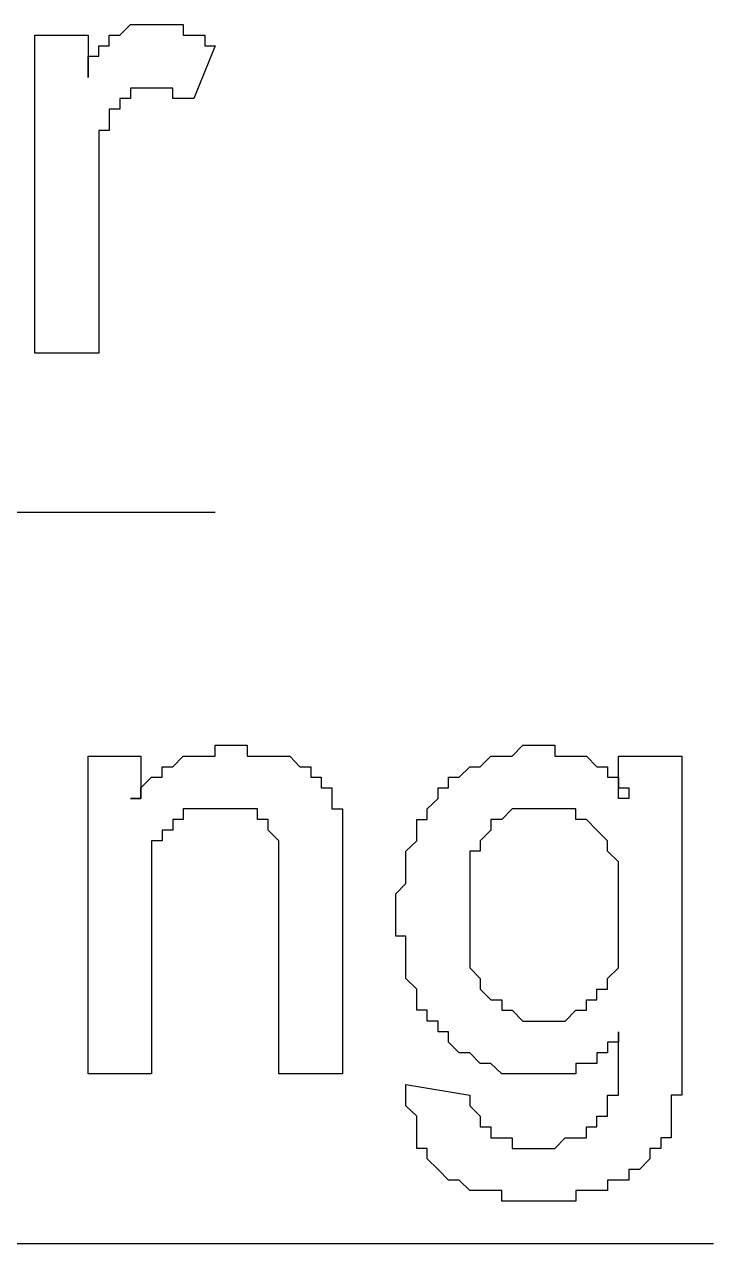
# Model space of a CAD drawing. Header units: inches. Extents: x -628 to 1537, y -1730 to 336.
# Drawn here: x 851.87 to 869.08, y -745.77 to -715.31 of the extents above; entities that cross this region are included whole.
import ezdxf

# ---------------------------------------------------------------- set-up
doc = ezdxf.new("R2010")
doc.units = ezdxf.units.IN
doc.layers.get('0').update_dxf_attribs({"linetype": 'CONTINUOUS'})

msp = doc.modelspace()

# ---------------------------------------------------------------- linework, layer by layer
at = {"color": 6}
for p, q in [((854.251, -715.576), (854.514, -715.309)), ((854.514, -715.309), (854.514, -715.309)), ((854.514, -715.309), (854.777, -715.309)), ((854.777, -715.309), (854.777, -715.309)), ((854.777, -715.309), (854.777, -715.309)), ((854.777, -715.309), (855.04, -715.309)), ((855.04, -715.309), (855.04, -715.309)), ((855.04, -715.309), (855.309, -715.309)), ((855.309, -715.309), (855.309, -715.309)), ((855.309, -715.309), (855.578, -715.309)), ((855.578, -715.309), (855.578, -715.309)), ((855.578, -715.309), (855.834, -715.309)), ((855.834, -715.309), (855.834, -715.576)), ((852.131, -723.525), (852.131, -715.576)), ((852.131, -715.576), (853.457, -715.576)), ((853.457, -715.576), (853.457, -716.637)), ((853.982, -715.843), (853.982, -715.576)), ((853.982, -715.576), (854.251, -715.576)), ((854.251, -715.576), (854.251, -715.576)), ((855.834, -715.576), (856.103, -715.576)), ((856.103, -715.576), (856.103, -715.576)), ((856.103, -715.576), (856.372, -715.576)), ((856.372, -715.576), (856.372, -715.843)), ((853.726, -716.101), (853.726, -715.843)), ((853.726, -715.843), (853.982, -715.843)), ((853.982, -715.843), (853.982, -715.843)), ((856.629, -715.843), (856.103, -717.162)), ((856.372, -715.843), (856.629, -715.843)), ((856.629, -715.843), (856.629, -715.843)), ((853.457, -716.37), (853.457, -716.101)), ((853.457, -716.101), (853.726, -716.101)), ((853.457, -716.637), (853.457, -716.37)), ((853.457, -716.37), (853.457, -716.37)), ((853.457, -716.637), (853.457, -716.637)), ((854.777, -716.905), (854.514, -716.905)), ((854.514, -716.905), (854.514, -717.162)), ((855.04, -716.905), (854.777, -716.905)), ((854.777, -716.905), (854.777, -716.905)), ((855.309, -716.905), (855.04, -716.905)), ((855.04, -716.905), (855.04, -716.905)), ((855.04, -716.905), (855.04, -716.905)), ((855.578, -716.905), (855.309, -716.905)), ((855.309, -716.905), (855.309, -716.905)), ((855.578, -717.162), (855.578, -716.905)), ((854.514, -717.162), (854.251, -717.162)), ((854.251, -717.162), (854.251, -717.162)), ((854.251, -717.162), (854.251, -717.429)), ((856.103, -717.162), (855.578, -717.162)), ((854.251, -717.429), (853.982, -717.429)), ((853.982, -717.429), (853.982, -717.429)), ((853.982, -717.429), (853.982, -717.697)), ((853.982, -717.697), (853.982, -717.697)), ((853.982, -717.697), (853.982, -717.956)), ((853.982, -717.956), (853.726, -717.956)), ((853.726, -717.956), (853.726, -718.223)), ((853.726, -718.223), (853.726, -718.223)), ((853.726, -718.223), (853.726, -718.49)), ((853.726, -718.49), (853.726, -718.49)), ((853.726, -718.49), (853.726, -718.758)), ((853.726, -718.758), (853.726, -719.016)), ((853.726, -719.016), (853.726, -719.016)), ((853.726, -719.016), (853.726, -719.283)), ((853.726, -719.283), (853.726, -723.525)), ((853.726, -723.525), (852.131, -723.525)), ((826.706, -727.491), (856.629, -727.491)), ((856.629, -733.586), (856.629, -733.318)), ((856.629, -733.318), (856.898, -733.318)), ((856.898, -733.318), (857.16, -733.318)), ((857.16, -733.318), (857.16, -733.318)), ((857.16, -733.318), (857.16, -733.318)), ((857.16, -733.318), (857.429, -733.318)), ((857.429, -733.318), (857.429, -733.586)), ((864.048, -733.586), (864.311, -733.318)), ((864.311, -733.318), (864.311, -733.318)), ((864.311, -733.318), (864.58, -733.318)), ((864.58, -733.318), (864.843, -733.318)), ((864.843, -733.318), (864.843, -733.318)), ((864.843, -733.318), (865.112, -733.318)), ((865.112, -733.318), (865.112, -733.586)), ((853.457, -741.525), (853.457, -733.586)), ((853.457, -733.586), (854.777, -733.586)), ((854.777, -733.586), (854.777, -734.646)), ((855.578, -733.853), (855.834, -733.586)), ((855.834, -733.586), (855.834, -733.586)), ((855.834, -733.586), (856.103, -733.586)), ((856.103, -733.586), (856.103, -733.586)), ((856.103, -733.586), (856.372, -733.586)), ((856.372, -733.586), (856.372, -733.586)), ((856.372, -733.586), (856.629, -733.586)), ((857.429, -733.586), (857.692, -733.586)), ((857.692, -733.586), (857.955, -733.586)), ((857.955, -733.586), (857.955, -733.586)), ((857.955, -733.586), (858.224, -733.586)), ((858.224, -733.586), (858.224, -733.586)), ((858.224, -733.586), (858.493, -733.586)), ((858.493, -733.586), (858.493, -733.586)), ((858.493, -733.586), (858.749, -733.853)), ((863.248, -733.853), (863.517, -733.586)), ((863.517, -733.586), (863.517, -733.586)), ((863.517, -733.586), (863.786, -733.586)), ((863.786, -733.586), (863.786, -733.586)), ((863.786, -733.586), (864.048, -733.586)), ((864.048, -733.586), (864.048, -733.586)), ((865.112, -733.586), (865.368, -733.586)), ((865.368, -733.586), (865.368, -733.586)), ((865.368, -733.586), (865.637, -733.586)), ((865.637, -733.586), (865.637, -733.586)), ((865.637, -733.586), (865.906, -733.586)), ((865.906, -733.586), (865.906, -733.586)), ((865.906, -733.586), (866.163, -733.853)), ((866.701, -734.646), (866.701, -733.586)), ((866.701, -733.586), (868.284, -733.586)), ((868.284, -733.586), (868.284, -740.474)), ((855.309, -734.111), (855.309, -733.853)), ((855.309, -733.853), (855.578, -733.853)), ((855.578, -733.853), (855.578, -733.853)), ((855.578, -733.853), (855.578, -733.853)), ((858.749, -733.853), (858.749, -733.853)), ((858.749, -733.853), (859.018, -733.853)), ((859.018, -733.853), (859.018, -734.111)), ((862.722, -734.111), (862.991, -733.853)), ((862.991, -733.853), (862.991, -733.853)), ((862.991, -733.853), (863.248, -733.853)), ((863.248, -733.853), (863.248, -733.853)), ((866.163, -733.853), (866.163, -733.853)), ((866.163, -733.853), (866.432, -733.853)), ((866.432, -733.853), (866.432, -734.111)), ((854.777, -734.379), (855.04, -734.111)), ((855.04, -734.111), (855.04, -734.111)), ((855.04, -734.111), (855.309, -734.111)), ((859.018, -734.111), (859.018, -734.111)), ((859.018, -734.111), (859.281, -734.111)), ((859.281, -734.111), (859.281, -734.379)), ((862.459, -734.379), (862.459, -734.111)), ((862.459, -734.111), (862.722, -734.111)), ((862.722, -734.111), (862.722, -734.111)), ((866.432, -734.111), (866.701, -734.111)), ((866.701, -734.111), (866.701, -734.111)), ((866.701, -734.111), (866.701, -734.379)), ((854.777, -734.646), (854.514, -734.646)), ((854.514, -734.646), (854.777, -734.646)), ((854.777, -734.646), (854.777, -734.379)), ((854.777, -734.379), (854.777, -734.379)), ((859.281, -734.379), (859.281, -734.379)), ((859.281, -734.379), (859.544, -734.379)), ((859.544, -734.379), (859.544, -734.646)), ((859.544, -734.646), (859.544, -734.646)), ((859.544, -734.646), (859.544, -734.905)), ((861.928, -734.905), (862.197, -734.646)), ((862.197, -734.646), (862.197, -734.379)), ((862.197, -734.379), (862.459, -734.379)), ((862.197, -734.646), (862.197, -734.646)), ((862.459, -734.379), (862.459, -734.379)), ((866.701, -734.379), (866.964, -734.379)), ((866.964, -734.646), (866.701, -734.646)), ((866.964, -734.379), (866.964, -734.646)), ((856.103, -734.905), (855.834, -734.905)), ((855.834, -734.905), (855.834, -735.172)), ((856.372, -734.905), (856.103, -734.905)), ((856.629, -734.905), (856.372, -734.905)), ((856.372, -734.905), (856.372, -734.905)), ((856.898, -734.905), (856.629, -734.905)), ((856.629, -734.905), (856.629, -734.905)), ((857.16, -734.905), (856.898, -734.905)), ((856.898, -734.905), (856.898, -734.905)), ((857.429, -734.905), (857.16, -734.905)), ((857.692, -734.905), (857.429, -734.905)), ((857.429, -734.905), (857.429, -734.905)), ((857.692, -735.172), (857.692, -734.905)), ((859.544, -734.905), (859.813, -734.905)), ((859.813, -734.905), (859.813, -735.172)), ((861.928, -735.172), (861.928, -734.905)), ((861.928, -734.905), (861.928, -734.905)), ((864.048, -734.905), (863.786, -735.172)), ((864.311, -734.905), (864.048, -734.905)), ((864.048, -734.905), (864.048, -734.905)), ((864.58, -734.905), (864.311, -734.905)), ((864.311, -734.905), (864.311, -734.905)), ((864.843, -734.905), (864.58, -734.905)), ((864.58, -734.905), (864.58, -734.905)), ((865.112, -734.905), (864.843, -734.905)), ((864.843, -734.905), (864.843, -734.905)), ((864.843, -734.905), (864.843, -734.905)), ((865.368, -734.905), (865.112, -734.905)), ((865.637, -734.905), (865.368, -734.905)), ((865.368, -734.905), (865.368, -734.905)), ((865.637, -735.172), (865.637, -734.905)), ((865.637, -734.905), (865.637, -734.905)), ((855.834, -735.172), (855.578, -735.172)), ((855.578, -735.172), (855.578, -735.172)), ((855.578, -735.172), (855.578, -735.439)), ((855.834, -735.172), (855.834, -735.172)), ((857.955, -735.172), (857.692, -735.172)), ((857.692, -735.172), (857.692, -735.172)), ((857.955, -735.439), (857.955, -735.172)), ((857.955, -735.172), (857.955, -735.172)), ((859.813, -735.172), (859.813, -735.172)), ((859.813, -735.172), (859.813, -735.439)), ((861.665, -735.439), (861.665, -735.172)), ((861.665, -735.172), (861.928, -735.172)), ((863.786, -735.172), (863.517, -735.172)), ((863.517, -735.172), (863.517, -735.439)), ((863.786, -735.172), (863.786, -735.172)), ((865.906, -735.172), (865.637, -735.172)), ((866.163, -735.439), (865.906, -735.172)), ((865.906, -735.172), (865.906, -735.172)), ((855.578, -735.439), (855.309, -735.439)), ((855.309, -735.439), (855.309, -735.706)), ((858.224, -735.706), (857.955, -735.439)), ((857.955, -735.439), (857.955, -735.439)), ((859.813, -735.439), (859.813, -735.439)), ((859.813, -735.439), (859.813, -735.706)), ((861.665, -735.706), (861.665, -735.439)), ((861.665, -735.439), (861.665, -735.439)), ((863.517, -735.439), (863.248, -735.706)), ((863.517, -735.439), (863.517, -735.439)), ((863.517, -735.439), (863.517, -735.439)), ((866.432, -735.706), (866.163, -735.439)), ((866.163, -735.439), (866.163, -735.439)), ((866.163, -735.439), (866.163, -735.439)), ((855.309, -735.706), (855.04, -735.706)), ((855.04, -735.706), (855.04, -735.965)), ((855.309, -735.706), (855.309, -735.706)), ((858.224, -741.525), (858.224, -735.706)), ((859.813, -735.706), (859.813, -735.706)), ((859.813, -735.706), (859.813, -735.965)), ((861.396, -735.965), (861.665, -735.706)), ((861.665, -735.706), (861.665, -735.706)), ((863.248, -735.706), (863.248, -735.706)), ((863.248, -735.706), (863.248, -735.706)), ((863.248, -735.706), (863.248, -735.965)), ((866.432, -735.965), (866.432, -735.706)), ((866.432, -735.706), (866.432, -735.706)), ((866.432, -735.706), (866.432, -735.706)), ((855.04, -735.965), (855.04, -735.965)), ((855.04, -735.965), (855.04, -736.232)), ((859.813, -735.965), (859.813, -735.965)), ((859.813, -735.965), (859.813, -736.232)), ((861.396, -736.232), (861.396, -735.965)), ((861.396, -735.965), (861.396, -735.965)), ((863.248, -735.965), (862.991, -735.965)), ((862.991, -735.965), (862.991, -736.232)), ((866.701, -736.232), (866.432, -735.965)), ((866.432, -735.965), (866.432, -735.965)), ((855.04, -736.232), (855.04, -736.232)), ((855.04, -736.232), (855.04, -736.499)), ((859.813, -736.232), (859.813, -736.232)), ((859.813, -736.232), (859.813, -736.499)), ((861.396, -736.499), (861.396, -736.232)), ((861.396, -736.232), (861.396, -736.232)), ((862.991, -736.232), (862.991, -736.232)), ((862.991, -736.232), (862.991, -736.499)), ((866.701, -736.499), (866.701, -736.232)), ((866.701, -736.232), (866.701, -736.232)), ((855.04, -736.499), (855.04, -736.499)), ((855.04, -736.499), (855.04, -736.767)), ((855.04, -736.767), (855.04, -737.025)), ((859.813, -736.499), (859.813, -736.767)), ((859.813, -736.767), (859.813, -736.767)), ((859.813, -736.767), (859.813, -741.525)), ((861.139, -737.025), (861.396, -736.767)), ((861.396, -736.767), (861.396, -736.499)), ((861.396, -736.499), (861.396, -736.499)), ((861.396, -736.767), (861.396, -736.767)), ((862.991, -736.499), (862.991, -736.499)), ((862.991, -736.499), (862.991, -736.767)), ((862.991, -736.767), (862.991, -737.025)), ((866.701, -736.767), (866.701, -736.499)), ((866.701, -737.025), (866.701, -736.767)), ((866.701, -736.767), (866.701, -736.767)), ((855.04, -737.025), (855.04, -737.025)), ((855.04, -737.025), (855.04, -737.293)), ((861.139, -737.293), (861.139, -737.025)), ((862.991, -737.025), (862.991, -737.025)), ((862.991, -737.025), (862.991, -737.293)), ((866.701, -737.293), (866.701, -737.025)), ((866.701, -737.025), (866.701, -737.025)), ((855.04, -737.293), (855.04, -741.525)), ((861.139, -737.56), (861.139, -737.293)), ((861.139, -737.293), (861.139, -737.293)), ((862.991, -737.293), (862.991, -737.56)), ((866.701, -737.56), (866.701, -737.293)), ((861.139, -737.819), (861.139, -737.56)), ((861.139, -737.56), (861.139, -737.56)), ((862.991, -737.56), (862.991, -737.56)), ((862.991, -737.56), (862.991, -737.819)), ((866.701, -737.819), (866.701, -737.56)), ((866.701, -737.56), (866.701, -737.56)), ((861.139, -738.086), (861.139, -737.819)), ((862.991, -737.819), (862.991, -738.086)), ((866.701, -738.086), (866.701, -737.819)), ((866.701, -737.819), (866.701, -737.819)), ((861.396, -738.086), (861.139, -738.086)), ((861.396, -738.353), (861.396, -738.086)), ((862.991, -738.086), (862.991, -738.086)), ((862.991, -738.086), (862.991, -738.353)), ((866.701, -738.353), (866.701, -738.086)), ((861.396, -738.621), (861.396, -738.353)), ((861.396, -738.353), (861.396, -738.353)), ((862.991, -738.353), (862.991, -738.353)), ((862.991, -738.353), (862.991, -738.621)), ((866.701, -738.621), (866.701, -738.353)), ((866.701, -738.353), (866.701, -738.353)), ((861.396, -738.879), (861.396, -738.621)), ((861.396, -738.621), (861.396, -738.621)), ((861.396, -739.146), (861.396, -738.879)), ((862.991, -738.621), (862.991, -738.879)), ((862.991, -738.879), (862.991, -738.879)), ((862.991, -738.879), (863.248, -739.146)), ((866.432, -739.146), (866.701, -738.879)), ((866.701, -738.879), (866.701, -738.621)), ((866.701, -738.621), (866.701, -738.621)), ((866.701, -738.879), (866.701, -738.879)), ((861.665, -739.413), (861.396, -739.146)), ((861.396, -739.146), (861.396, -739.146)), ((863.248, -739.146), (863.248, -739.146)), ((863.248, -739.146), (863.248, -739.146)), ((863.248, -739.146), (863.248, -739.413)), ((866.432, -739.413), (866.432, -739.146)), ((866.432, -739.146), (866.432, -739.146)), ((861.665, -739.68), (861.665, -739.413)), ((861.665, -739.413), (861.665, -739.413)), ((863.248, -739.413), (863.248, -739.413)), ((863.248, -739.413), (863.517, -739.68)), ((866.163, -739.68), (866.163, -739.413)), ((866.163, -739.413), (866.432, -739.413)), ((866.432, -739.413), (866.432, -739.413)), ((861.665, -739.939), (861.665, -739.68)), ((861.665, -739.68), (861.665, -739.68)), ((863.517, -739.68), (863.517, -739.68)), ((863.517, -739.68), (863.517, -739.68)), ((863.517, -739.68), (863.786, -739.68)), ((863.786, -739.68), (863.786, -739.939)), ((865.906, -739.939), (865.906, -739.68)), ((865.906, -739.68), (866.163, -739.68)), ((866.163, -739.68), (866.163, -739.68)), ((861.928, -739.939), (861.665, -739.939)), ((861.928, -740.207), (861.928, -739.939)), ((861.928, -739.939), (861.928, -739.939)), ((863.786, -739.939), (863.786, -739.939)), ((863.786, -739.939), (864.048, -739.939)), ((864.048, -739.939), (864.048, -739.939)), ((864.048, -739.939), (864.311, -740.207)), ((865.368, -740.207), (865.637, -739.939)), ((865.637, -739.939), (865.637, -739.939)), ((865.637, -739.939), (865.637, -739.939)), ((865.637, -739.939), (865.906, -739.939)), ((862.197, -740.207), (861.928, -740.207)), ((862.197, -740.474), (862.197, -740.207)), ((864.311, -740.207), (864.311, -740.207)), ((864.311, -740.207), (864.58, -740.207)), ((864.58, -740.207), (864.58, -740.207)), ((864.58, -740.207), (864.843, -740.207)), ((864.843, -740.207), (864.843, -740.207)), ((864.843, -740.207), (865.368, -740.207)), ((864.843, -740.207), (864.843, -740.207)), ((865.368, -740.207), (865.368, -740.207)), ((862.459, -740.474), (862.197, -740.474)), ((862.197, -740.474), (862.197, -740.474)), ((862.459, -740.733), (862.459, -740.474)), ((862.722, -741), (862.459, -740.733)), ((862.459, -740.733), (862.459, -740.733)), ((866.701, -740.733), (866.432, -740.733)), ((866.432, -740.733), (866.432, -741)), ((866.701, -740.733), (866.701, -740.474)), ((866.701, -740.474), (866.701, -740.733)), ((866.701, -741), (866.701, -740.733)), ((866.701, -740.733), (866.701, -740.733)), ((868.284, -740.474), (868.284, -740.474)), ((868.284, -740.474), (868.284, -742.06)), ((862.991, -741), (862.722, -741)), ((862.722, -741), (862.722, -741)), ((863.248, -741.267), (862.991, -741)), ((862.991, -741), (862.991, -741)), ((866.432, -741), (866.163, -741)), ((866.163, -741), (866.163, -741.267)), ((866.432, -741), (866.432, -741)), ((866.701, -741.267), (866.701, -741)), ((863.517, -741.267), (863.248, -741.267)), ((863.248, -741.267), (863.248, -741.267)), ((863.248, -741.267), (863.248, -741.267)), ((863.786, -741.525), (863.517, -741.267)), ((865.906, -741.267), (865.637, -741.267)), ((865.637, -741.267), (865.637, -741.525)), ((866.163, -741.267), (865.906, -741.267)), ((865.906, -741.267), (865.906, -741.267)), ((866.701, -741.525), (866.701, -741.267)), ((866.701, -741.267), (866.701, -741.267)), ((855.04, -741.525), (853.457, -741.525)), ((859.813, -741.525), (858.224, -741.525)), ((864.048, -741.525), (863.786, -741.525)), ((863.786, -741.525), (863.786, -741.525)), ((864.311, -741.525), (864.048, -741.525)), ((864.048, -741.525), (864.048, -741.525)), ((864.58, -741.525), (864.311, -741.525)), ((864.311, -741.525), (864.311, -741.525)), ((864.843, -741.525), (864.58, -741.525)), ((864.58, -741.525), (864.58, -741.525)), ((864.58, -741.525), (864.58, -741.525)), ((865.112, -741.525), (864.843, -741.525)), ((865.368, -741.525), (865.112, -741.525)), ((865.112, -741.525), (865.112, -741.525)), ((865.637, -741.525), (865.368, -741.525)), ((865.368, -741.525), (865.368, -741.525)), ((866.701, -741.793), (866.701, -741.525)), ((866.701, -741.525), (866.701, -741.525)), ((861.396, -742.06), (861.396, -741.793)), ((861.396, -741.793), (862.991, -742.06)), ((866.701, -742.06), (866.701, -741.793)), ((866.701, -741.793), (866.701, -741.793)), ((861.396, -742.327), (861.396, -742.06)), ((862.991, -742.06), (862.991, -742.327)), ((866.432, -742.327), (866.432, -742.06)), ((866.432, -742.06), (866.432, -742.06)), ((866.432, -742.06), (866.701, -742.06)), ((868.284, -742.06), (868.015, -742.06)), ((868.015, -742.06), (868.015, -742.327)), ((861.665, -742.586), (861.396, -742.327)), ((861.396, -742.327), (861.396, -742.327)), ((862.991, -742.327), (862.991, -742.327)), ((862.991, -742.327), (863.248, -742.586)), ((866.432, -742.586), (866.432, -742.327)), ((868.015, -742.327), (868.015, -742.327)), ((868.015, -742.327), (868.015, -742.586)), ((861.665, -742.853), (861.665, -742.586)), ((861.665, -742.586), (861.665, -742.586)), ((861.665, -743.121), (861.665, -742.853)), ((863.248, -742.586), (863.248, -742.586)), ((863.248, -742.586), (863.248, -742.853)), ((863.248, -742.853), (863.517, -742.853)), ((863.517, -742.853), (863.517, -743.121)), ((865.906, -743.121), (865.906, -742.853)), ((865.906, -742.853), (866.163, -742.853)), ((866.163, -742.853), (866.163, -742.586)), ((866.163, -742.586), (866.432, -742.586)), ((866.163, -742.853), (866.163, -742.853)), ((866.432, -742.586), (866.432, -742.586)), ((868.015, -742.586), (868.015, -742.586)), ((868.015, -742.586), (868.015, -742.853)), ((868.015, -742.853), (868.015, -742.853)), ((868.015, -742.853), (868.015, -743.121)), ((861.665, -743.388), (861.665, -743.121)), ((861.665, -743.121), (861.665, -743.121)), ((863.517, -743.121), (863.517, -743.121)), ((863.517, -743.121), (863.517, -743.121)), ((863.517, -743.121), (863.786, -743.121)), ((863.786, -743.121), (863.786, -743.121)), ((863.786, -743.121), (864.048, -743.121)), ((864.048, -743.121), (864.048, -743.388)), ((865.112, -743.388), (865.368, -743.121)), ((865.368, -743.121), (865.368, -743.121)), ((865.368, -743.121), (865.637, -743.121)), ((865.637, -743.121), (865.637, -743.121)), ((865.637, -743.121), (865.906, -743.121)), ((868.015, -743.121), (867.758, -743.121)), ((867.758, -743.121), (867.758, -743.388)), ((861.928, -743.388), (861.665, -743.388)), ((861.928, -743.646), (861.928, -743.388)), ((861.928, -743.388), (861.928, -743.388)), ((864.048, -743.388), (864.311, -743.388)), ((864.311, -743.388), (864.58, -743.388)), ((864.58, -743.388), (864.58, -743.388)), ((864.58, -743.388), (864.58, -743.388)), ((864.58, -743.388), (864.843, -743.388)), ((864.843, -743.388), (865.112, -743.388)), ((865.112, -743.388), (865.112, -743.388)), ((867.758, -743.388), (867.489, -743.388)), ((867.489, -743.388), (867.489, -743.646)), ((867.758, -743.388), (867.758, -743.388)), ((862.197, -743.914), (861.928, -743.646)), ((861.928, -743.646), (861.928, -743.646)), ((867.489, -743.646), (867.226, -743.914)), ((867.489, -743.646), (867.489, -743.646)), ((862.459, -744.181), (862.197, -743.914)), ((862.197, -743.914), (862.197, -743.914)), ((862.197, -743.914), (862.197, -743.914)), ((867.226, -743.914), (866.964, -743.914)), ((866.964, -743.914), (866.964, -744.181)), ((867.226, -743.914), (867.226, -743.914)), ((862.722, -744.181), (862.459, -744.181)), ((862.459, -744.181), (862.459, -744.181)), ((862.991, -744.439), (862.722, -744.181)), ((862.722, -744.181), (862.722, -744.181)), ((866.701, -744.181), (866.432, -744.181)), ((866.432, -744.181), (866.432, -744.439)), ((866.964, -744.181), (866.701, -744.181)), ((866.701, -744.181), (866.701, -744.181)), ((866.701, -744.181), (866.701, -744.181)), ((863.248, -744.439), (862.991, -744.439)), ((862.991, -744.439), (862.991, -744.439)), ((863.517, -744.439), (863.248, -744.439)), ((863.248, -744.439), (863.248, -744.439)), ((863.786, -744.439), (863.517, -744.439)), ((863.517, -744.439), (863.517, -744.439)), ((863.786, -744.707), (863.786, -744.439)), ((864.048, -744.707), (863.786, -744.707)), ((864.311, -744.707), (864.048, -744.707)), ((864.58, -744.707), (864.311, -744.707)), ((864.311, -744.707), (864.311, -744.707)), ((864.843, -744.707), (864.58, -744.707)), ((864.58, -744.707), (864.58, -744.707)), ((865.112, -744.707), (864.843, -744.707)), ((864.843, -744.707), (864.843, -744.707)), ((865.368, -744.707), (865.112, -744.707)), ((865.112, -744.707), (865.112, -744.707)), ((865.637, -744.707), (865.368, -744.707)), ((865.906, -744.439), (865.637, -744.439)), ((865.637, -744.439), (865.637, -744.707)), ((866.163, -744.439), (865.906, -744.439)), ((865.906, -744.439), (865.906, -744.439)), ((866.432, -744.439), (866.163, -744.439)), ((866.163, -744.439), (866.163, -744.439)), ((826.437, -745.767), (869.078, -745.767))]:
    msp.add_line(p, q, dxfattribs=at)

doc.saveas('drawing.dxf')
